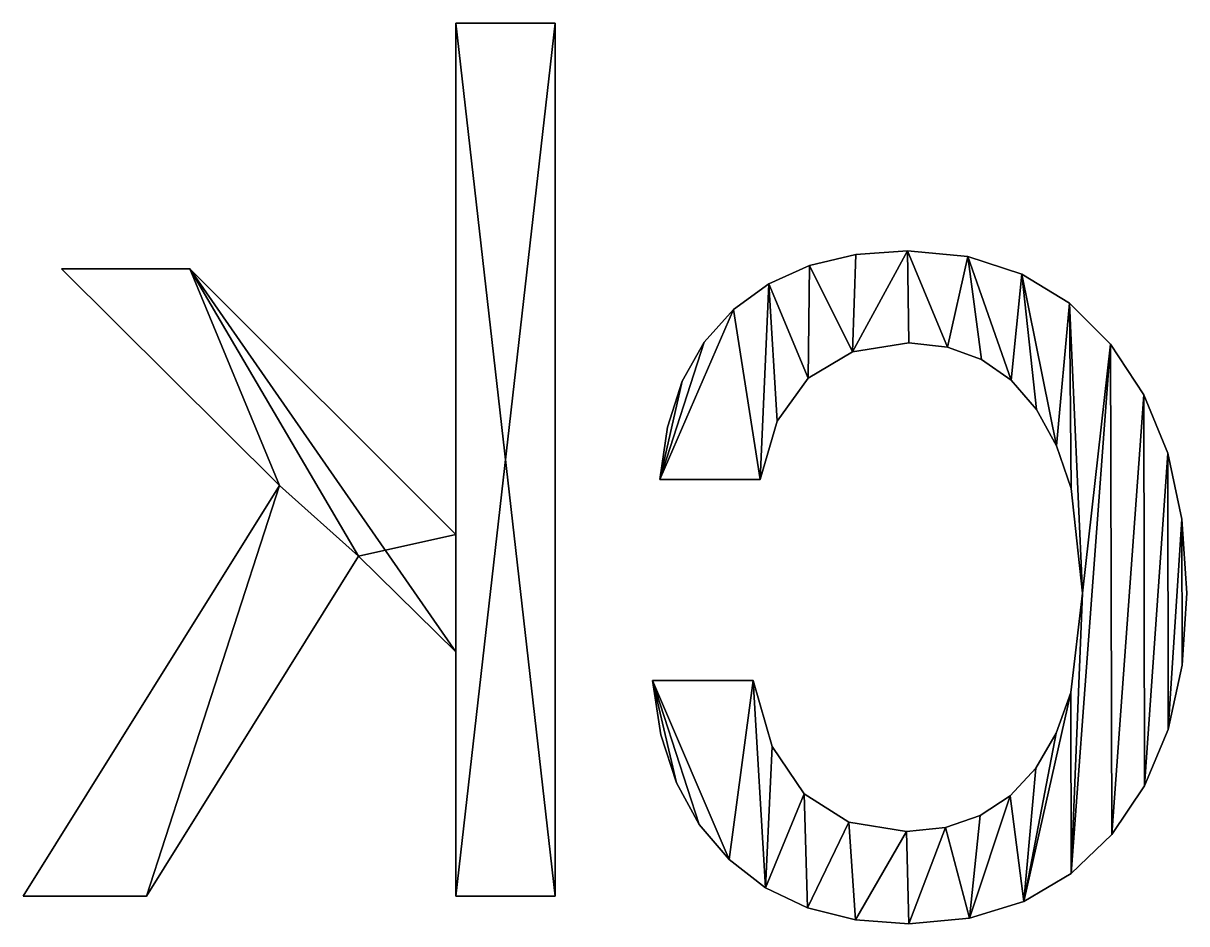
# Model space of a CAD drawing. Header units: metres. Extents: x -935 to 1842, y -1273 to 224.
# Drawn here: x 384.71 to 390.79, y 20 to 24.7 of the extents above; entities that cross this region are included whole.
import ezdxf

# ---------------------------------------------------------------- set-up
doc = ezdxf.new("R2010")
doc.units = ezdxf.units.M

msp = doc.modelspace()

# ---------------------------------------------------------------- meshes
at = {"layer": 'neck'}
mesh = msp.add_polyface(dxfattribs=at)
corners = [(386.9709, 24.7009), (387.4898, 20.1435), (387.4898, 24.7009), (386.9709, 20.1435), (386.9709, 22.0312), (386.9709, 21.4186), (385.583, 23.4188), (386.4645, 21.9187), (386.0519, 22.2874), (384.9141, 23.4188), (385.3579, 20.1435), (384.7141, 20.1435)]
mesh.append_faces([[corners[k] for k in face] for face in [(0, 1, 2), (8, 6, 9), (10, 8, 11)]], dxfattribs={"vtx0": -1})
mesh.append_faces([[corners[k] for k in face] for face in [(1, 0, 3), (3, 4, 5), (6, 5, 4), (5, 6, 7)]], dxfattribs={"vtx0": -1, "vtx1": -1})
mesh.append_faces([[corners[k] for k in face] for face in [(7, 6, 8)]], dxfattribs={"vtx0": -1, "vtx1": -1, "vtx2": -1})
mesh.append_faces([[corners[k] for k in face] for face in [(3, 0, 4), (8, 10, 7)]], dxfattribs={"vtx0": -1, "vtx2": -1})
mesh = msp.add_polyface(dxfattribs=at)
corners = [(385.3579, 20.1435, 0.2), (386.0519, 22.2874, 0.2), (386.4645, 21.9187, 0.2), (384.7141, 20.1435, 0.2), (386.9709, 22.0312, 0.2), (386.9709, 21.4186, 0.2), (385.583, 23.4188, 0.2), (384.9141, 23.4188, 0.2), (386.9709, 20.1435, 0.2), (387.4898, 24.7009, 0.2), (387.4898, 20.1435, 0.2), (386.9709, 24.7009, 0.2)]
mesh.append_faces([[corners[k] for k in face] for face in [(1, 0, 3), (6, 1, 7), (8, 9, 10)]], dxfattribs={"vtx0": -1})
mesh.append_faces([[corners[k] for k in face] for face in [(0, 1, 2), (2, 4, 5), (4, 2, 6), (9, 8, 11), (11, 5, 4)]], dxfattribs={"vtx0": -1, "vtx1": -1})
mesh.append_faces([[corners[k] for k in face] for face in [(6, 2, 1)]], dxfattribs={"vtx0": -1, "vtx1": -1, "vtx2": -1})
mesh.append_faces([[corners[k] for k in face] for face in [(11, 8, 5)]], dxfattribs={"vtx0": -1, "vtx2": -1})
mesh = msp.add_polyface(dxfattribs=at)
corners = [(386.9709, 24.7009), (386.9709, 22.0312, 0.2), (386.9709, 22.0312), (386.9709, 24.7009, 0.2)]
mesh.append_faces([[corners[k] for k in face] for face in [(0, 1, 2), (1, 0, 3)]], dxfattribs={"vtx0": -1})
mesh = msp.add_polyface(dxfattribs=at)
corners = [(387.4898, 24.7009, 0.2), (386.9709, 24.7009), (387.4898, 24.7009), (386.9709, 24.7009, 0.2)]
mesh.append_faces([[corners[k] for k in face] for face in [(0, 1, 2), (1, 0, 3)]], dxfattribs={"vtx0": -1})
mesh = msp.add_polyface(dxfattribs=at)
corners = [(387.4898, 24.7009, 0.2), (387.4898, 20.1435), (387.4898, 20.1435, 0.2), (387.4898, 24.7009)]
mesh.append_faces([[corners[k] for k in face] for face in [(0, 1, 2), (1, 0, 3)]], dxfattribs={"vtx0": -1})
mesh = msp.add_polyface(dxfattribs=at)
corners = [(390.1744, 23.2391), (390.2426, 21.7255), (390.3895, 23.0258), (390.1825, 22.2717), (390.1072, 22.495), (389.9261, 23.3915), (390.0019, 22.6851), (389.87, 22.8369), (389.6446, 23.483), (389.7151, 22.9453), (389.5371, 23.0103), (389.3299, 23.5134), (389.3361, 23.032), (389.0423, 22.9859), (389.0597, 23.4943), (388.818, 23.4368), (388.811, 22.8476), (388.6049, 23.3411), (388.6485, 22.6233), (388.5609, 22.3194), (388.4203, 23.2071), (388.0358, 22.3194), (388.2685, 23.0367), (388.1538, 22.832), (388.0763, 22.5929), (390.7617, 22.1115), (390.7621, 21.349), (390.7865, 21.7255), (390.6888, 21.0136), (390.6873, 22.4569), (390.5667, 20.7191), (390.5632, 22.7617), (390.3958, 20.4657), (390.183, 20.262), (390.1817, 21.2066), (389.9355, 20.1164), (390.1055, 20.9941), (389.9988, 20.8128), (389.8652, 20.6678), (389.6532, 20.0291), (389.7081, 20.5643), (389.5276, 20.5022), (389.3361, 20), (389.3236, 20.4815), (389.0571, 20.0209), (389.0228, 20.5307), (388.8079, 20.0836), (388.7891, 20.6784), (388.5883, 20.1881), (388.6227, 20.9245), (388.5234, 21.2692), (388.3984, 20.3345), (387.9983, 21.2692), (388.2421, 20.5183), (388.1233, 20.7354), (388.0421, 20.9857)]
mesh.append_faces([[corners[k] for k in face] for face in [(21, 23, 24), (25, 26, 27), (54, 52, 55)]], dxfattribs={"vtx0": -1})
mesh.append_faces([[corners[k] for k in face] for face in [(0, 1, 2), (1, 0, 3), (3, 0, 4), (4, 5, 6), (6, 5, 7), (7, 8, 9), (9, 8, 10), (10, 11, 12), (12, 11, 13), (13, 15, 16), (16, 17, 18), (18, 17, 19), (19, 20, 21), (26, 25, 28), (28, 29, 30), (30, 31, 32), (32, 2, 33), (33, 34, 35), (35, 38, 39), (39, 41, 42), (42, 43, 44), (44, 45, 46), (46, 47, 48), (48, 50, 51), (51, 52, 53), (53, 52, 54)]], dxfattribs={"vtx0": -1, "vtx1": -1})
mesh.append_faces([[corners[k] for k in face] for face in [(33, 2, 1)]], dxfattribs={"vtx0": -1, "vtx1": -1, "vtx2": -1})
mesh.append_faces([[corners[k] for k in face] for face in [(4, 0, 5), (7, 5, 8), (10, 8, 11), (13, 11, 14), (13, 14, 15), (16, 15, 17), (19, 17, 20), (21, 20, 22), (21, 22, 23), (28, 25, 29), (30, 29, 31), (32, 31, 2), (33, 1, 34), (35, 34, 36), (35, 36, 37), (35, 37, 38), (39, 38, 40), (39, 40, 41), (42, 41, 43), (44, 43, 45), (46, 45, 47), (48, 47, 49), (48, 49, 50), (51, 50, 52)]], dxfattribs={"vtx0": -1, "vtx2": -1})
mesh = msp.add_polyface(dxfattribs=at)
corners = [(390.7621, 21.349, 0.2), (390.7617, 22.1115, 0.2), (390.7865, 21.7255, 0.2), (390.6888, 21.0136, 0.2), (390.6873, 22.4569, 0.2), (390.5667, 20.7191, 0.2), (390.5632, 22.7617, 0.2), (390.3958, 20.4657, 0.2), (390.3895, 23.0258, 0.2), (390.183, 20.262, 0.2), (390.2426, 21.7255, 0.2), (390.1817, 21.2066, 0.2), (389.9355, 20.1164, 0.2), (390.1055, 20.9941, 0.2), (389.9988, 20.8128, 0.2), (389.8652, 20.6678, 0.2), (389.6532, 20.0291, 0.2), (389.7081, 20.5643, 0.2), (389.5276, 20.5022, 0.2), (389.3361, 20, 0.2), (389.3236, 20.4815, 0.2), (389.0571, 20.0209, 0.2), (389.0228, 20.5307, 0.2), (388.8079, 20.0836, 0.2), (388.7891, 20.6784, 0.2), (388.5883, 20.1881, 0.2), (388.6227, 20.9245, 0.2), (388.5234, 21.2692, 0.2), (388.3984, 20.3345, 0.2), (387.9983, 21.2692, 0.2), (388.2421, 20.5183, 0.2), (388.1233, 20.7354, 0.2), (388.0421, 20.9857, 0.2), (390.1744, 23.2391, 0.2), (390.1825, 22.2717, 0.2), (390.1072, 22.495, 0.2), (389.9261, 23.3915, 0.2), (390.0019, 22.6851, 0.2), (389.87, 22.8369, 0.2), (389.6446, 23.483, 0.2), (389.7151, 22.9453, 0.2), (389.5371, 23.0103, 0.2), (389.3299, 23.5134, 0.2), (389.3361, 23.032, 0.2), (389.0423, 22.9859, 0.2), (389.0597, 23.4943, 0.2), (388.818, 23.4368, 0.2), (388.811, 22.8476, 0.2), (388.6049, 23.3411, 0.2), (388.6485, 22.6233, 0.2), (388.5609, 22.3194, 0.2), (388.4203, 23.2071, 0.2), (388.0358, 22.3194, 0.2), (388.2685, 23.0367, 0.2), (388.1538, 22.832, 0.2), (388.0763, 22.5929, 0.2)]
mesh.append_faces([[corners[k] for k in face] for face in [(0, 1, 2), (29, 31, 32), (54, 52, 55)]], dxfattribs={"vtx0": -1})
mesh.append_faces([[corners[k] for k in face] for face in [(1, 3, 4), (4, 5, 6), (6, 7, 8), (10, 9, 11), (11, 12, 13), (13, 12, 14), (14, 12, 15), (15, 16, 17), (17, 16, 18), (18, 19, 20), (20, 21, 22), (22, 23, 24), (24, 25, 26), (26, 25, 27), (27, 28, 29), (33, 35, 36), (36, 38, 39), (39, 41, 42), (42, 44, 45), (45, 44, 46), (46, 47, 48), (48, 50, 51), (51, 52, 53), (53, 52, 54)]], dxfattribs={"vtx0": -1, "vtx1": -1})
mesh.append_faces([[corners[k] for k in face] for face in [(8, 9, 10)]], dxfattribs={"vtx0": -1, "vtx1": -1, "vtx2": -1})
mesh.append_faces([[corners[k] for k in face] for face in [(1, 0, 3), (4, 3, 5), (6, 5, 7), (8, 7, 9), (11, 9, 12), (15, 12, 16), (18, 16, 19), (20, 19, 21), (22, 21, 23), (24, 23, 25), (27, 25, 28), (29, 28, 30), (29, 30, 31), (10, 33, 8), (33, 10, 34), (33, 34, 35), (36, 35, 37), (36, 37, 38), (39, 38, 40), (39, 40, 41), (42, 41, 43), (42, 43, 44), (46, 44, 47), (48, 47, 49), (48, 49, 50), (51, 50, 52)]], dxfattribs={"vtx0": -1, "vtx2": -1})
mesh = msp.add_polyface(dxfattribs=at)
corners = [(389.3299, 23.5134, 0.2), (389.0597, 23.4943), (389.3299, 23.5134), (389.0597, 23.4943, 0.2)]
mesh.append_faces([[corners[k] for k in face] for face in [(0, 1, 2), (1, 0, 3)]], dxfattribs={"vtx0": -1})
mesh = msp.add_polyface(dxfattribs=at)
corners = [(389.6446, 23.483, 0.2), (389.3299, 23.5134), (389.6446, 23.483), (389.3299, 23.5134, 0.2)]
mesh.append_faces([[corners[k] for k in face] for face in [(0, 1, 2), (1, 0, 3)]], dxfattribs={"vtx0": -1})
mesh = msp.add_polyface(dxfattribs=at)
corners = [(389.0597, 23.4943, 0.2), (388.818, 23.4368), (389.0597, 23.4943), (388.818, 23.4368, 0.2)]
mesh.append_faces([[corners[k] for k in face] for face in [(0, 1, 2), (1, 0, 3)]], dxfattribs={"vtx0": -1})
mesh = msp.add_polyface(dxfattribs=at)
corners = [(389.9261, 23.3915, 0.2), (389.6446, 23.483), (389.9261, 23.3915), (389.6446, 23.483, 0.2)]
mesh.append_faces([[corners[k] for k in face] for face in [(0, 1, 2), (1, 0, 3)]], dxfattribs={"vtx0": -1})
mesh = msp.add_polyface(dxfattribs=at)
corners = [(385.583, 23.4188, 0.2), (384.9141, 23.4188), (385.583, 23.4188), (384.9141, 23.4188, 0.2)]
mesh.append_faces([[corners[k] for k in face] for face in [(0, 1, 2), (1, 0, 3)]], dxfattribs={"vtx0": -1})
mesh = msp.add_polyface(dxfattribs=at)
corners = [(384.9141, 23.4188, 0.2), (386.0519, 22.2874), (384.9141, 23.4188), (386.0519, 22.2874, 0.2)]
mesh.append_faces([[corners[k] for k in face] for face in [(0, 1, 2), (1, 0, 3)]], dxfattribs={"vtx0": -1})
mesh = msp.add_polyface(dxfattribs=at)
corners = [(386.9709, 22.0312, 0.2), (385.583, 23.4188), (386.9709, 22.0312), (385.583, 23.4188, 0.2)]
mesh.append_faces([[corners[k] for k in face] for face in [(0, 1, 2), (1, 0, 3)]], dxfattribs={"vtx0": -1})
mesh = msp.add_polyface(dxfattribs=at)
corners = [(388.818, 23.4368, 0.2), (388.6049, 23.3411), (388.818, 23.4368), (388.6049, 23.3411, 0.2)]
mesh.append_faces([[corners[k] for k in face] for face in [(0, 1, 2), (1, 0, 3)]], dxfattribs={"vtx0": -1})
mesh = msp.add_polyface(dxfattribs=at)
corners = [(390.1744, 23.2391, 0.2), (389.9261, 23.3915), (390.1744, 23.2391), (389.9261, 23.3915, 0.2)]
mesh.append_faces([[corners[k] for k in face] for face in [(0, 1, 2), (1, 0, 3)]], dxfattribs={"vtx0": -1})
mesh = msp.add_polyface(dxfattribs=at)
corners = [(388.6049, 23.3411, 0.2), (388.4203, 23.2071), (388.6049, 23.3411), (388.4203, 23.2071, 0.2)]
mesh.append_faces([[corners[k] for k in face] for face in [(0, 1, 2), (1, 0, 3)]], dxfattribs={"vtx0": -1})
mesh = msp.add_polyface(dxfattribs=at)
corners = [(388.4203, 23.2071), (388.2685, 23.0367, 0.2), (388.2685, 23.0367), (388.4203, 23.2071, 0.2)]
mesh.append_faces([[corners[k] for k in face] for face in [(0, 1, 2), (1, 0, 3)]], dxfattribs={"vtx0": -1})
mesh = msp.add_polyface(dxfattribs=at)
corners = [(390.3895, 23.0258, 0.2), (390.1744, 23.2391), (390.3895, 23.0258), (390.1744, 23.2391, 0.2)]
mesh.append_faces([[corners[k] for k in face] for face in [(0, 1, 2), (1, 0, 3)]], dxfattribs={"vtx0": -1})
mesh = msp.add_polyface(dxfattribs=at)
corners = [(388.2685, 23.0367), (388.1538, 22.832, 0.2), (388.1538, 22.832), (388.2685, 23.0367, 0.2)]
mesh.append_faces([[corners[k] for k in face] for face in [(0, 1, 2), (1, 0, 3)]], dxfattribs={"vtx0": -1})
mesh = msp.add_polyface(dxfattribs=at)
corners = [(389.0423, 22.9859, 0.2), (389.3361, 23.032), (389.0423, 22.9859), (389.3361, 23.032, 0.2)]
mesh.append_faces([[corners[k] for k in face] for face in [(0, 1, 2), (1, 0, 3)]], dxfattribs={"vtx0": -1})
mesh = msp.add_polyface(dxfattribs=at)
corners = [(389.3361, 23.032, 0.2), (389.5371, 23.0103), (389.3361, 23.032), (389.5371, 23.0103, 0.2)]
mesh.append_faces([[corners[k] for k in face] for face in [(0, 1, 2), (1, 0, 3)]], dxfattribs={"vtx0": -1})
mesh = msp.add_polyface(dxfattribs=at)
corners = [(390.3895, 23.0258, 0.2), (390.5632, 22.7617), (390.5632, 22.7617, 0.2), (390.3895, 23.0258)]
mesh.append_faces([[corners[k] for k in face] for face in [(0, 1, 2), (1, 0, 3)]], dxfattribs={"vtx0": -1})
mesh = msp.add_polyface(dxfattribs=at)
corners = [(388.811, 22.8476, 0.2), (389.0423, 22.9859), (388.811, 22.8476), (389.0423, 22.9859, 0.2)]
mesh.append_faces([[corners[k] for k in face] for face in [(0, 1, 2), (1, 0, 3)]], dxfattribs={"vtx0": -1})
mesh = msp.add_polyface(dxfattribs=at)
corners = [(389.5371, 23.0103, 0.2), (389.7151, 22.9453), (389.5371, 23.0103), (389.7151, 22.9453, 0.2)]
mesh.append_faces([[corners[k] for k in face] for face in [(0, 1, 2), (1, 0, 3)]], dxfattribs={"vtx0": -1})
mesh = msp.add_polyface(dxfattribs=at)
corners = [(389.7151, 22.9453, 0.2), (389.87, 22.8369), (389.7151, 22.9453), (389.87, 22.8369, 0.2)]
mesh.append_faces([[corners[k] for k in face] for face in [(0, 1, 2), (1, 0, 3)]], dxfattribs={"vtx0": -1})
mesh = msp.add_polyface(dxfattribs=at)
corners = [(388.811, 22.8476, 0.2), (388.6485, 22.6233), (388.6485, 22.6233, 0.2), (388.811, 22.8476)]
mesh.append_faces([[corners[k] for k in face] for face in [(0, 1, 2), (1, 0, 3)]], dxfattribs={"vtx0": -1})
mesh = msp.add_polyface(dxfattribs=at)
corners = [(389.87, 22.8369), (390.0019, 22.6851, 0.2), (390.0019, 22.6851), (389.87, 22.8369, 0.2)]
mesh.append_faces([[corners[k] for k in face] for face in [(0, 1, 2), (1, 0, 3)]], dxfattribs={"vtx0": -1})
mesh = msp.add_polyface(dxfattribs=at)
corners = [(388.1538, 22.832), (388.0763, 22.5929, 0.2), (388.0763, 22.5929), (388.1538, 22.832, 0.2)]
mesh.append_faces([[corners[k] for k in face] for face in [(0, 1, 2), (1, 0, 3)]], dxfattribs={"vtx0": -1})
mesh = msp.add_polyface(dxfattribs=at)
corners = [(390.5632, 22.7617, 0.2), (390.6873, 22.4569), (390.6873, 22.4569, 0.2), (390.5632, 22.7617)]
mesh.append_faces([[corners[k] for k in face] for face in [(0, 1, 2), (1, 0, 3)]], dxfattribs={"vtx0": -1})
mesh = msp.add_polyface(dxfattribs=at)
corners = [(390.0019, 22.6851), (390.1072, 22.495, 0.2), (390.1072, 22.495), (390.0019, 22.6851, 0.2)]
mesh.append_faces([[corners[k] for k in face] for face in [(0, 1, 2), (1, 0, 3)]], dxfattribs={"vtx0": -1})
mesh = msp.add_polyface(dxfattribs=at)
corners = [(388.0763, 22.5929), (388.0358, 22.3194, 0.2), (388.0358, 22.3194), (388.0763, 22.5929, 0.2)]
mesh.append_faces([[corners[k] for k in face] for face in [(0, 1, 2), (1, 0, 3)]], dxfattribs={"vtx0": -1})
mesh = msp.add_polyface(dxfattribs=at)
corners = [(388.6485, 22.6233, 0.2), (388.5609, 22.3194), (388.5609, 22.3194, 0.2), (388.6485, 22.6233)]
mesh.append_faces([[corners[k] for k in face] for face in [(0, 1, 2), (1, 0, 3)]], dxfattribs={"vtx0": -1})
mesh = msp.add_polyface(dxfattribs=at)
corners = [(390.1072, 22.495), (390.1825, 22.2717, 0.2), (390.1825, 22.2717), (390.1072, 22.495, 0.2)]
mesh.append_faces([[corners[k] for k in face] for face in [(0, 1, 2), (1, 0, 3)]], dxfattribs={"vtx0": -1})
mesh = msp.add_polyface(dxfattribs=at)
corners = [(390.6873, 22.4569, 0.2), (390.7617, 22.1115), (390.7617, 22.1115, 0.2), (390.6873, 22.4569)]
mesh.append_faces([[corners[k] for k in face] for face in [(0, 1, 2), (1, 0, 3)]], dxfattribs={"vtx0": -1})
mesh = msp.add_polyface(dxfattribs=at)
corners = [(386.0519, 22.2874), (384.7141, 20.1435, 0.2), (384.7141, 20.1435), (386.0519, 22.2874, 0.2)]
mesh.append_faces([[corners[k] for k in face] for face in [(0, 1, 2), (1, 0, 3)]], dxfattribs={"vtx0": -1})
mesh = msp.add_polyface(dxfattribs=at)
corners = [(388.0358, 22.3194, 0.2), (388.5609, 22.3194), (388.0358, 22.3194), (388.5609, 22.3194, 0.2)]
mesh.append_faces([[corners[k] for k in face] for face in [(0, 1, 2), (1, 0, 3)]], dxfattribs={"vtx0": -1})
mesh = msp.add_polyface(dxfattribs=at)
corners = [(390.1825, 22.2717), (390.2426, 21.7255, 0.2), (390.2426, 21.7255), (390.1825, 22.2717, 0.2)]
mesh.append_faces([[corners[k] for k in face] for face in [(0, 1, 2), (1, 0, 3)]], dxfattribs={"vtx0": -1})
mesh = msp.add_polyface(dxfattribs=at)
corners = [(390.7617, 22.1115, 0.2), (390.7865, 21.7255), (390.7865, 21.7255, 0.2), (390.7617, 22.1115)]
mesh.append_faces([[corners[k] for k in face] for face in [(0, 1, 2), (1, 0, 3)]], dxfattribs={"vtx0": -1})
mesh = msp.add_polyface(dxfattribs=at)
corners = [(386.4645, 21.9187, 0.2), (385.3579, 20.1435), (385.3579, 20.1435, 0.2), (386.4645, 21.9187)]
mesh.append_faces([[corners[k] for k in face] for face in [(0, 1, 2), (1, 0, 3)]], dxfattribs={"vtx0": -1})
mesh = msp.add_polyface(dxfattribs=at)
corners = [(386.4645, 21.9187, 0.2), (386.9709, 21.4186), (386.4645, 21.9187), (386.9709, 21.4186, 0.2)]
mesh.append_faces([[corners[k] for k in face] for face in [(0, 1, 2), (1, 0, 3)]], dxfattribs={"vtx0": -1})
mesh = msp.add_polyface(dxfattribs=at)
corners = [(390.2426, 21.7255), (390.1817, 21.2066, 0.2), (390.1817, 21.2066), (390.2426, 21.7255, 0.2)]
mesh.append_faces([[corners[k] for k in face] for face in [(0, 1, 2), (1, 0, 3)]], dxfattribs={"vtx0": -1})
mesh = msp.add_polyface(dxfattribs=at)
corners = [(390.7865, 21.7255, 0.2), (390.7621, 21.349), (390.7621, 21.349, 0.2), (390.7865, 21.7255)]
mesh.append_faces([[corners[k] for k in face] for face in [(0, 1, 2), (1, 0, 3)]], dxfattribs={"vtx0": -1})
mesh = msp.add_polyface(dxfattribs=at)
corners = [(386.9709, 21.4186), (386.9709, 20.1435, 0.2), (386.9709, 20.1435), (386.9709, 21.4186, 0.2)]
mesh.append_faces([[corners[k] for k in face] for face in [(0, 1, 2), (1, 0, 3)]], dxfattribs={"vtx0": -1})
mesh = msp.add_polyface(dxfattribs=at)
corners = [(390.7621, 21.349, 0.2), (390.6888, 21.0136), (390.6888, 21.0136, 0.2), (390.7621, 21.349)]
mesh.append_faces([[corners[k] for k in face] for face in [(0, 1, 2), (1, 0, 3)]], dxfattribs={"vtx0": -1})
mesh = msp.add_polyface(dxfattribs=at)
corners = [(388.5234, 21.2692, 0.2), (387.9983, 21.2692), (388.5234, 21.2692), (387.9983, 21.2692, 0.2)]
mesh.append_faces([[corners[k] for k in face] for face in [(0, 1, 2), (1, 0, 3)]], dxfattribs={"vtx0": -1})
mesh = msp.add_polyface(dxfattribs=at)
corners = [(387.9983, 21.2692), (388.0421, 20.9857, 0.2), (388.0421, 20.9857), (387.9983, 21.2692, 0.2)]
mesh.append_faces([[corners[k] for k in face] for face in [(0, 1, 2), (1, 0, 3)]], dxfattribs={"vtx0": -1})
mesh = msp.add_polyface(dxfattribs=at)
corners = [(388.5234, 21.2692, 0.2), (388.6227, 20.9245), (388.6227, 20.9245, 0.2), (388.5234, 21.2692)]
mesh.append_faces([[corners[k] for k in face] for face in [(0, 1, 2), (1, 0, 3)]], dxfattribs={"vtx0": -1})
mesh = msp.add_polyface(dxfattribs=at)
corners = [(390.1817, 21.2066), (390.1055, 20.9941, 0.2), (390.1055, 20.9941), (390.1817, 21.2066, 0.2)]
mesh.append_faces([[corners[k] for k in face] for face in [(0, 1, 2), (1, 0, 3)]], dxfattribs={"vtx0": -1})
mesh = msp.add_polyface(dxfattribs=at)
corners = [(390.6888, 21.0136, 0.2), (390.5667, 20.7191), (390.5667, 20.7191, 0.2), (390.6888, 21.0136)]
mesh.append_faces([[corners[k] for k in face] for face in [(0, 1, 2), (1, 0, 3)]], dxfattribs={"vtx0": -1})
mesh = msp.add_polyface(dxfattribs=at)
corners = [(388.0421, 20.9857), (388.1233, 20.7354, 0.2), (388.1233, 20.7354), (388.0421, 20.9857, 0.2)]
mesh.append_faces([[corners[k] for k in face] for face in [(0, 1, 2), (1, 0, 3)]], dxfattribs={"vtx0": -1})
mesh = msp.add_polyface(dxfattribs=at)
corners = [(390.1055, 20.9941), (389.9988, 20.8128, 0.2), (389.9988, 20.8128), (390.1055, 20.9941, 0.2)]
mesh.append_faces([[corners[k] for k in face] for face in [(0, 1, 2), (1, 0, 3)]], dxfattribs={"vtx0": -1})
mesh = msp.add_polyface(dxfattribs=at)
corners = [(388.6227, 20.9245, 0.2), (388.7891, 20.6784), (388.7891, 20.6784, 0.2), (388.6227, 20.9245)]
mesh.append_faces([[corners[k] for k in face] for face in [(0, 1, 2), (1, 0, 3)]], dxfattribs={"vtx0": -1})
mesh = msp.add_polyface(dxfattribs=at)
corners = [(389.9988, 20.8128), (389.8652, 20.6678, 0.2), (389.8652, 20.6678), (389.9988, 20.8128, 0.2)]
mesh.append_faces([[corners[k] for k in face] for face in [(0, 1, 2), (1, 0, 3)]], dxfattribs={"vtx0": -1})
mesh = msp.add_polyface(dxfattribs=at)
corners = [(388.1233, 20.7354), (388.2421, 20.5183, 0.2), (388.2421, 20.5183), (388.1233, 20.7354, 0.2)]
mesh.append_faces([[corners[k] for k in face] for face in [(0, 1, 2), (1, 0, 3)]], dxfattribs={"vtx0": -1})
mesh = msp.add_polyface(dxfattribs=at)
corners = [(390.5667, 20.7191, 0.2), (390.3958, 20.4657), (390.3958, 20.4657, 0.2), (390.5667, 20.7191)]
mesh.append_faces([[corners[k] for k in face] for face in [(0, 1, 2), (1, 0, 3)]], dxfattribs={"vtx0": -1})
mesh = msp.add_polyface(dxfattribs=at)
corners = [(389.0228, 20.5307, 0.2), (388.7891, 20.6784), (389.0228, 20.5307), (388.7891, 20.6784, 0.2)]
mesh.append_faces([[corners[k] for k in face] for face in [(0, 1, 2), (1, 0, 3)]], dxfattribs={"vtx0": -1})
mesh = msp.add_polyface(dxfattribs=at)
corners = [(389.8652, 20.6678, 0.2), (389.7081, 20.5643), (389.8652, 20.6678), (389.7081, 20.5643, 0.2)]
mesh.append_faces([[corners[k] for k in face] for face in [(0, 1, 2), (1, 0, 3)]], dxfattribs={"vtx0": -1})
mesh = msp.add_polyface(dxfattribs=at)
corners = [(389.3236, 20.4815, 0.2), (389.0228, 20.5307), (389.3236, 20.4815), (389.0228, 20.5307, 0.2)]
mesh.append_faces([[corners[k] for k in face] for face in [(0, 1, 2), (1, 0, 3)]], dxfattribs={"vtx0": -1})
mesh = msp.add_polyface(dxfattribs=at)
corners = [(389.7081, 20.5643, 0.2), (389.5276, 20.5022), (389.7081, 20.5643), (389.5276, 20.5022, 0.2)]
mesh.append_faces([[corners[k] for k in face] for face in [(0, 1, 2), (1, 0, 3)]], dxfattribs={"vtx0": -1})
mesh = msp.add_polyface(dxfattribs=at)
corners = [(388.2421, 20.5183), (388.3984, 20.3345, 0.2), (388.3984, 20.3345), (388.2421, 20.5183, 0.2)]
mesh.append_faces([[corners[k] for k in face] for face in [(0, 1, 2), (1, 0, 3)]], dxfattribs={"vtx0": -1})
mesh = msp.add_polyface(dxfattribs=at)
corners = [(389.5276, 20.5022, 0.2), (389.3236, 20.4815), (389.5276, 20.5022), (389.3236, 20.4815, 0.2)]
mesh.append_faces([[corners[k] for k in face] for face in [(0, 1, 2), (1, 0, 3)]], dxfattribs={"vtx0": -1})
mesh = msp.add_polyface(dxfattribs=at)
corners = [(390.183, 20.262, 0.2), (390.3958, 20.4657), (390.183, 20.262), (390.3958, 20.4657, 0.2)]
mesh.append_faces([[corners[k] for k in face] for face in [(0, 1, 2), (1, 0, 3)]], dxfattribs={"vtx0": -1})
mesh = msp.add_polyface(dxfattribs=at)
corners = [(388.3984, 20.3345, 0.2), (388.5883, 20.1881), (388.3984, 20.3345), (388.5883, 20.1881, 0.2)]
mesh.append_faces([[corners[k] for k in face] for face in [(0, 1, 2), (1, 0, 3)]], dxfattribs={"vtx0": -1})
mesh = msp.add_polyface(dxfattribs=at)
corners = [(389.9355, 20.1164, 0.2), (390.183, 20.262), (389.9355, 20.1164), (390.183, 20.262, 0.2)]
mesh.append_faces([[corners[k] for k in face] for face in [(0, 1, 2), (1, 0, 3)]], dxfattribs={"vtx0": -1})
mesh = msp.add_polyface(dxfattribs=at)
corners = [(388.5883, 20.1881, 0.2), (388.8079, 20.0836), (388.5883, 20.1881), (388.8079, 20.0836, 0.2)]
mesh.append_faces([[corners[k] for k in face] for face in [(0, 1, 2), (1, 0, 3)]], dxfattribs={"vtx0": -1})
mesh = msp.add_polyface(dxfattribs=at)
corners = [(384.7141, 20.1435, 0.2), (385.3579, 20.1435), (384.7141, 20.1435), (385.3579, 20.1435, 0.2)]
mesh.append_faces([[corners[k] for k in face] for face in [(0, 1, 2), (1, 0, 3)]], dxfattribs={"vtx0": -1})
mesh = msp.add_polyface(dxfattribs=at)
corners = [(386.9709, 20.1435, 0.2), (387.4898, 20.1435), (386.9709, 20.1435), (387.4898, 20.1435, 0.2)]
mesh.append_faces([[corners[k] for k in face] for face in [(0, 1, 2), (1, 0, 3)]], dxfattribs={"vtx0": -1})
mesh = msp.add_polyface(dxfattribs=at)
corners = [(389.6532, 20.0291, 0.2), (389.9355, 20.1164), (389.6532, 20.0291), (389.9355, 20.1164, 0.2)]
mesh.append_faces([[corners[k] for k in face] for face in [(0, 1, 2), (1, 0, 3)]], dxfattribs={"vtx0": -1})
mesh = msp.add_polyface(dxfattribs=at)
corners = [(388.8079, 20.0836, 0.2), (389.0571, 20.0209), (388.8079, 20.0836), (389.0571, 20.0209, 0.2)]
mesh.append_faces([[corners[k] for k in face] for face in [(0, 1, 2), (1, 0, 3)]], dxfattribs={"vtx0": -1})
mesh = msp.add_polyface(dxfattribs=at)
corners = [(389.0571, 20.0209, 0.2), (389.3361, 20), (389.0571, 20.0209), (389.3361, 20, 0.2)]
mesh.append_faces([[corners[k] for k in face] for face in [(0, 1, 2), (1, 0, 3)]], dxfattribs={"vtx0": -1})
mesh = msp.add_polyface(dxfattribs=at)
corners = [(389.3361, 20, 0.2), (389.6532, 20.0291), (389.3361, 20), (389.6532, 20.0291, 0.2)]
mesh.append_faces([[corners[k] for k in face] for face in [(0, 1, 2), (1, 0, 3)]], dxfattribs={"vtx0": -1})

doc.saveas('drawing.dxf')
